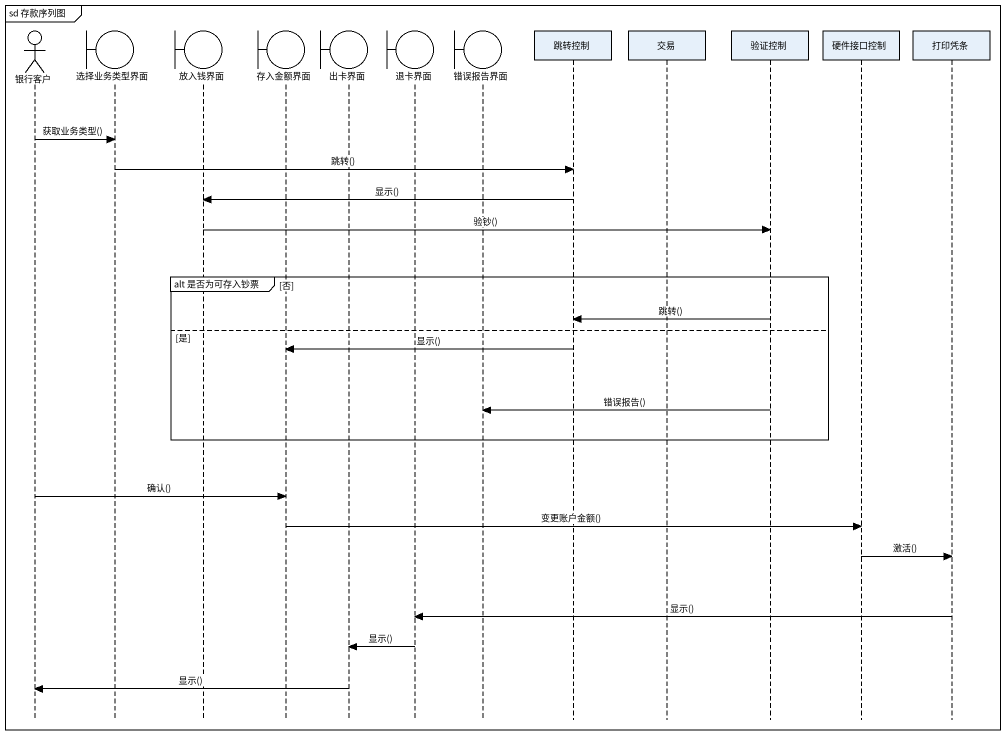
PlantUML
@startuml
mainframe sd 存款序列图
hide footbox
actor 银行客户
boundary 选择业务类型界面
boundary 放入钱界面
boundary 存入金额界面
boundary 出卡界面
boundary 退卡界面
boundary 错误报告界面
participant 跳转控制
participant 交易
participant 验证控制
participant 硬件接口控制
participant 打印凭条

银行客户 -> 选择业务类型界面 : 获取业务类型()
选择业务类型界面 -> 跳转控制 : 跳转()
跳转控制 -> 放入钱界面 : 显示()
放入钱界面 -> 验证控制 : 验钞()
group alt 是否为可存入钞票 [否]
  验证控制 -> 跳转控制 : 跳转()
else 是
  跳转控制 -> 存入金额界面 : 显示()
  验证控制 -> 错误报告界面 : 错误报告()
end
银行客户 -> 存入金额界面 : 确认()
存入金额界面 -> 硬件接口控制 : 变更账户金额()
硬件接口控制 -> 打印凭条 : 激活()
打印凭条 -> 退卡界面 : 显示()
退卡界面 -> 出卡界面 : 显示()
出卡界面 -> 银行客户 : 显示()
@enduml
